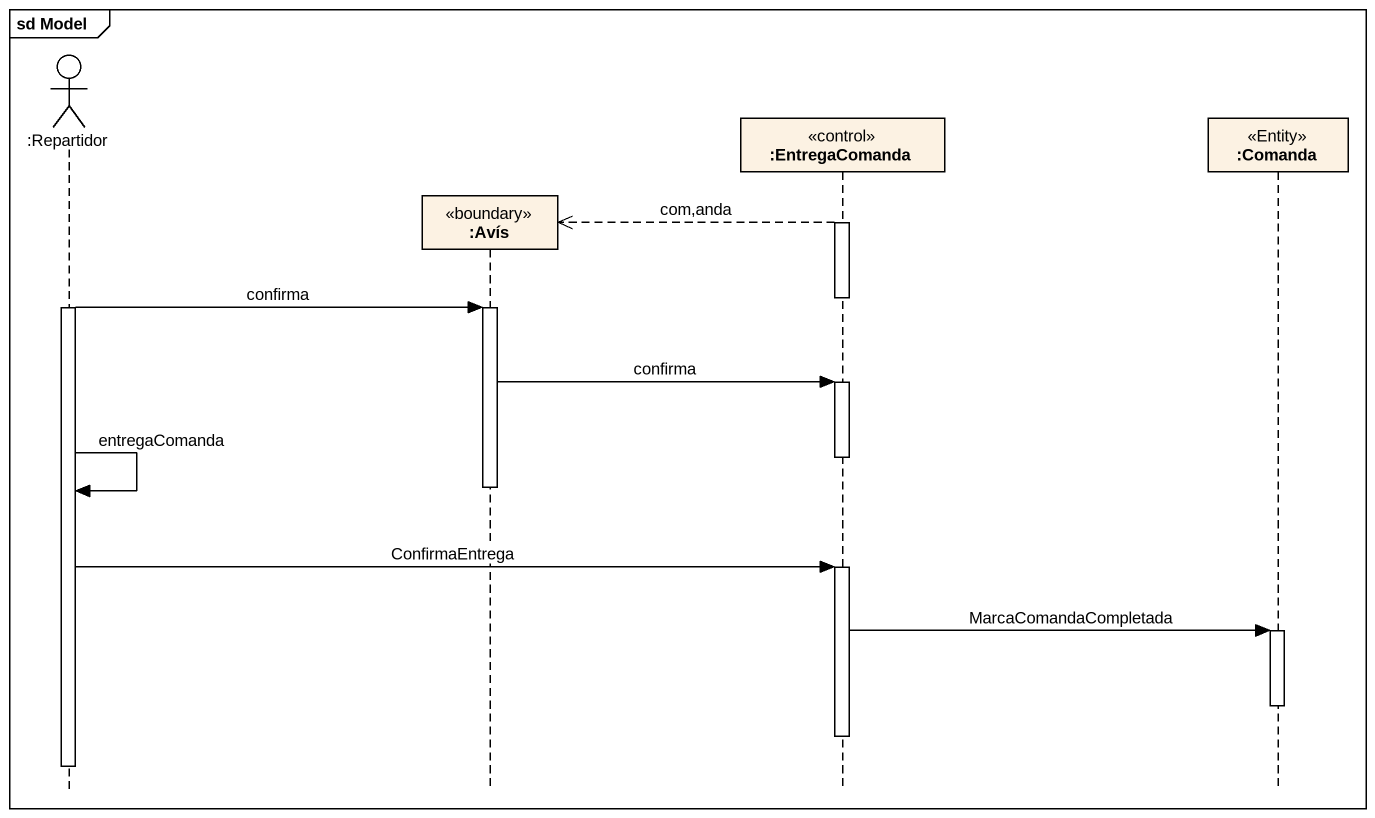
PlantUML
@startuml
mainframe sd Model
hide footbox
actor ":Repartidor" as Repartidor
participant ":Avís" as Avís <<boundary>>
participant ":EntregaComanda" as EntregaComanda <<control>>
participant ":Comanda" as Comanda <<Entity>>

activate EntregaComanda
EntregaComanda -->> Avís ** : com,anda
deactivate EntregaComanda
activate Repartidor
Repartidor -> Avís : confirma
activate Avís
Avís -> EntregaComanda : confirma
activate EntregaComanda
deactivate EntregaComanda
deactivate Avís
Repartidor -> Repartidor : entregaComanda
Repartidor -> EntregaComanda : ConfirmaEntrega
activate EntregaComanda
EntregaComanda -> Comanda : MarcaComandaCompletada
activate Comanda
deactivate Comanda
deactivate EntregaComanda
deactivate Repartidor
@enduml
